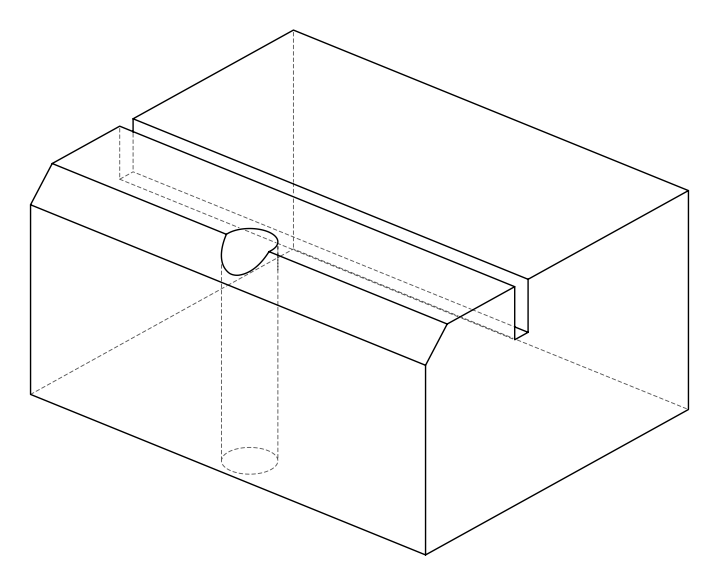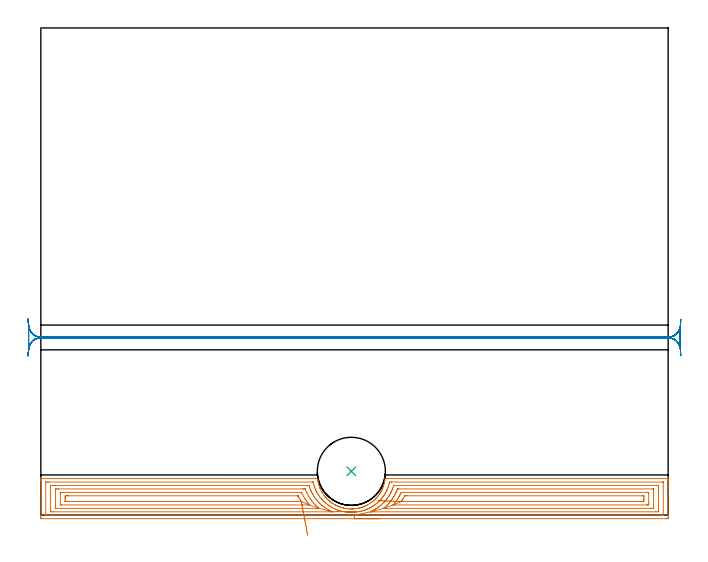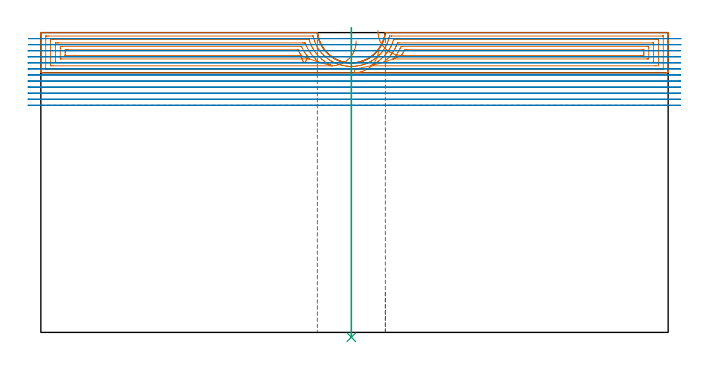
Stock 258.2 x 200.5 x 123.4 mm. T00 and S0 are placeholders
(PLAN: 3 operations, 2 tool changes, 26.5 min)
(1 AREA_MILL | FG_CHAMFER_SURFACE | UGT0205_001 | 12.36 min | 35094 mm3)
(2 MILL_RECTANGULAR_SLOT | SLOT_RECTANGULAR | NXT0201_013 | Follow Part, ap 2.5, ae 75% | 13.65 min | 78747 mm3)
(3 INDEXABLE_INSERT_DRILL_THROUGH_HOLE_FROM_SOLID | STEP1HOLE | NXT0302_027 | 0.51 min | 74610 mm3)
(TOOL UGT0205_001 | Chamfer Mill 20 x 3 x 45 deg. | D20 FL50 Z2)
(TOOL NXT0201_013 | ENDMILL 10mm | D10 FL30 Z4)
(TOOL NXT0302_027 | Index. Insert Drill 28mm [880-D2800L32-05] | D28 PA176 FL140 Z2)
(OP 1 AREA_MILL)
G17 G21 G94 G90
T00 M6
G54
G17 G0 G90 X139.1 Y-1.5 S1061 M3
G43 Z133.4 H0
Z116.9
G94 G1 X139.062 Z116.028 F250.
X138.948 Z115.164
X138.759 Z114.312
X138.497 Z113.48
X138.163 Z112.674
X137.76 Z111.9
X137.291 Z111.164
X136.76 Z110.472
X136.171 Z109.829
X135.528 Z109.24
X134.836 Z108.709
X134.1 Z108.24
X133.326 Z107.837
X132.52 Z107.503
X131.688 Z107.241
X130.836 Z107.052
X129.972 Z106.938
X129.1 Z106.9
X0.604
X0.23 Y-1.497 Z106.901
X0.01 Y-1.493 Z106.905
X0.004 Y-1.13 Z107.267
X0. Y-0.538 Z107.859
Y11.128 Z119.523
Y12.57 Z120.967
Y13.755 Z122.149
Y14.374 Z122.773
Y14.739 Z123.138
X0.002 Y14.871 Z123.263
X0.01 Y14.997 Z123.388
X0.158 Y15. Z123.4
X113.038
X113.872 Y14.993 Z123.392
X113.928 Y14.631 Z123.031
X113.941 Y14.532 Z122.932
X113.977 Y14.33 Z122.727
X114.001 Y14.193 Z122.588
X114.026 Y14.052 Z122.449
X114.028 Y14.04 Z122.437
X114.09 Y13.755 Z122.151
X114.163 Y13.412 Z121.812
X114.22 Y13.148 Z121.548
X114.228 Y13.119 Z121.519
X114.295 Y12.879 Z121.275
X114.341 Y12.712 Z121.11
X114.468 Y12.258 Z120.657
X114.614 Y11.812 Z120.21
X114.705 Y11.566 Z119.962
X114.777 Y11.368 Z119.766
X114.823 Y11.255 Z119.653
X114.833 Y11.229 Z119.628
X114.879 Y11.128 Z119.524
X114.907 Y11.066 Z119.464
X115.173 Y10.476 Z118.876
X115.631 Y9.586 Z117.986
X115.715 Y9.437 Z117.836
X115.724 Y9.421 Z117.819
X116.185 Y8.695 Z117.095
X116.396 Y8.387 Z116.787
X116.632 Y8.063 Z116.462
X116.663 Y8.022 Z116.422
X116.832 Y7.805 Z116.204
X117.164 Y7.405 Z115.803
X117.355 Y7.188 Z115.583
X117.508 Y7.012 Z115.41
X117.6 Y6.914 Z115.314
X117.67 Y6.844 Z115.243
X117.995 Y6.517 Z114.916
X118.4 Y6.129 Z114.529
X118.518 Y6.025 Z114.422
X118.698 Y5.874 Z114.27
X118.901 Y5.702 Z114.099
X119.291 Y5.388 Z113.787
X119.422 Y5.291 Z113.689
X119.633 Y5.133 Z113.532
X119.826 Y4.999 Z113.396
X119.905 Y4.943 Z113.341
X120.088 Y4.823 Z113.221
X120.183 Y4.761 Z113.159
X121.042 Y4.243 Z112.642
X121.075 Y4.225 Z112.623
X121.366 Y4.075 Z112.473
X121.519 Y3.996 Z112.395
X121.966 Y3.781 Z112.178
X122.185 Y3.685 Z112.083
X122.407 Y3.59 Z111.984
X122.528 Y3.539 Z111.937
X122.8 Y3.429 Z111.828
X122.858 Y3.405 Z111.804
X122.999 Y3.352 Z111.751
X123.373 Y3.223 Z111.623
X123.75 Y3.103 Z111.503
X124.195 Y2.978 Z111.375
X124.449 Y2.914 Z111.313
X124.641 Y2.866 Z111.264
X125.087 Y2.771 Z111.17
X125.11 Y2.767 Z111.166
X125.533 Y2.697 Z111.09
X126.204 Y2.609 Z111.003
X126.425 Y2.58 Z110.974
X126.623 Y2.566 Z110.961
X127.315 Y2.521 Z110.909
X127.484 Y2.517 Z110.906
X127.874 Y2.506 Z110.901
X128.105 Y2.509 Z110.907
X128.208 Y2.511 Z110.909
X128.239 Y2.512 Z110.911
X128.654 Y2.532 Z110.93
X129.1 Y2.572 Z110.965
X129.543 Y2.627 Z111.022
X129.992 Y2.683 Z111.078
X130.219 Y2.719 Z111.118
X130.438 Y2.756 Z111.154
X130.883 Y2.85 Z111.246
X131.321 Y2.956 Z111.355
X131.331 Y2.958 Z111.357
X131.385 Y2.973 Z111.373
X131.775 Y3.085 Z111.484
X132.223 Y3.23 Z111.628
X132.601 Y3.352 Z111.751
X132.667 Y3.377 Z111.776
X133.115 Y3.566 Z111.961
X133.222 Y3.609 Z112.007
X133.559 Y3.75 Z112.146
X134.006 Y3.958 Z112.357
X134.11 Y4.011 Z112.41
X134.45 Y4.185 Z112.582
X134.557 Y4.243 Z112.641
X135.342 Y4.716 Z113.115
X135.965 Y5.133 Z113.532
X136.179 Y5.291 Z113.688
X136.234 Y5.331 Z113.729
X136.662 Y5.671 Z114.071
X137.083 Y6.024 Z114.422
X137.125 Y6.063 Z114.46
X137.568 Y6.483 Z114.882
X138.017 Y6.93 Z115.33
X138.233 Y7.174 Z115.574
X138.399 Y7.363 Z115.762
X138.769 Y7.805 Z116.204
X138.909 Y7.985 Z116.384
X139.411 Y8.696 Z117.094
X139.569 Y8.939 Z117.338
X139.8 Y9.296 Z117.695
X139.969 Y9.586 Z117.986
X140.092 Y9.815 Z118.213
X140.208 Y10.029 Z118.428
X140.431 Y10.478 Z118.875
X140.528 Y10.69 Z119.087
X140.692 Y11.048 Z119.447
X140.818 Y11.367 Z119.767
X141.041 Y12.004 Z120.401
X141.13 Y12.258 Z120.657
X141.38 Y13.148 Z121.548
X141.478 Y13.585 Z121.983
X141.515 Y13.755 Z122.15
X141.584 Y14.062 Z122.461
X141.717 Y14.987 Z123.382
X141.724 Y14.999 Z123.395
X141.727 Y15.001 Z123.397
X142.483 Y15. Z123.4
X258.042
X258.19 Y14.997 Z123.388
X258.198 Y14.871 Z123.263
X258.2 Y14.739 Z123.138
Y14.374 Z122.773
Y13.755 Z122.149
Y11.694 Z120.091
Y11.128 Z119.523
Y10.535 Z118.931
Y-0.847 Z107.55
X258.197 Y-1.13 Z107.267
X258.19 Y-1.492 Z106.905
X257.97 Y-1.497 Z106.901
X257.596 Y-1.5 Z106.9
X129.1
Y-0.086 Z108.314
X2.388 Y-0.085 Z108.315
X2.215 Y-0.084 Z108.316
X2.045 Y-0.08 Z108.32
X2.01 Y-0.079 Z108.321
X2.006 Y-0.056 Z108.344
X2.003 Y-0.028 Z108.372
X2. Y0.126 Z108.526
X2.001 Y13.387 Z121.787
X2.005 Y13.489 Z121.889
X2.01 Y13.556 Z121.956
X2.015 Y13.579 Z121.979
X2.03 Y13.58 Z121.98
X2.388 Y13.584 Z121.984
X2.561 Y13.585 Z121.985
X3.281 Y13.586 Z121.986
X111.786 Y13.585 Z121.985
X111.966 Y13.584 Z121.984
X112.055 Y13.581 Z121.981
X112.092 Y13.579 Z121.979
X112.146 Y13.383 Z121.783
X112.263 Y12.879 Z121.279
X112.3 Y12.728 Z121.128
X112.51 Y12.004 Z120.404
X112.672 Y11.487 Z119.887
X112.809 Y11.128 Z119.528
X113.038 Y10.558 Z118.958
X113.176 Y10.252 Z118.652
X113.289 Y10.006 Z118.406
X113.621 Y9.377 Z117.777
X113.93 Y8.803 Z117.203
X114.12 Y8.501 Z116.901
X114.437 Y8.004 Z116.404
X114.705 Y7.626 Z116.026
X114.823 Y7.464 Z115.864
X115.4 Y6.75 Z115.15
X115.715 Y6.385 Z114.785
X116.2 Y5.874 Z114.274
X116.401 Y5.672 Z114.072
X116.607 Y5.473 Z113.873
X117.136 Y4.999 Z113.399
X117.5 Y4.696 Z113.096
X118.246 Y4.123 Z112.523
X118.392 Y4.019 Z112.419
X118.861 Y3.708 Z112.108
X119.284 Y3.445 Z111.845
X119.361 Y3.399 Z111.799
X119.623 Y3.248 Z111.648
X120.177 Y2.946 Z111.346
X120.807 Y2.629 Z111.029
X121.141 Y2.478 Z110.878
X121.393 Y2.372 Z110.772
X121.961 Y2.148 Z110.548
X122.323 Y2.017 Z110.417
X122.854 Y1.845 Z110.245
X123.617 Y1.623 Z110.023
X123.788 Y1.579 Z109.979
X124.141 Y1.496 Z109.896
X124.638 Y1.397 Z109.797
X124.762 Y1.374 Z109.774
X125.531 Y1.261 Z109.661
X125.809 Y1.223 Z109.623
X126.141 Y1.185 Z109.585
X126.423 Y1.162 Z109.562
X126.79 Y1.136 Z109.536
X127.315 Y1.107 Z109.507
X127.721 Y1.099 Z109.499
X128.208 Y1.102 Z109.502
X128.593 Y1.118 Z109.518
X129.1 Y1.152 Z109.552
X129.422 Y1.18 Z109.58
X129.992 Y1.249 Z109.649
X130.214 Y1.279 Z109.679
X130.885 Y1.382 Z109.782
X130.984 Y1.399 Z109.799
X131.466 Y1.496 Z109.896
X131.743 Y1.563 Z109.963
X131.777 Y1.571 Z109.971
X132.415 Y1.745 Z110.145
X132.526 Y1.777 Z110.177
X132.669 Y1.821 Z110.221
X133.163 Y1.981 Z110.381
X133.562 Y2.119 Z110.519
X133.746 Y2.191 Z110.591
X134.194 Y2.372 Z110.772
X134.408 Y2.462 Z110.862
X134.454 Y2.482 Z110.882
X134.984 Y2.728 Z111.128
X135.346 Y2.905 Z111.305
X135.576 Y3.022 Z111.422
X135.982 Y3.248 Z111.648
X136.18 Y3.363 Z111.763
X136.239 Y3.399 Z111.799
X136.69 Y3.68 Z112.08
X137.131 Y3.967 Z112.367
X137.225 Y4.031 Z112.431
X137.356 Y4.123 Z112.523
X137.735 Y4.406 Z112.806
X138.023 Y4.629 Z113.029
X138.229 Y4.797 Z113.197
X138.469 Y4.999 Z113.399
X138.705 Y5.205 Z113.605
X138.916 Y5.397 Z113.797
X139.161 Y5.634 Z114.034
X139.405 Y5.874 Z114.274
X139.602 Y6.076 Z114.476
X139.808 Y6.293 Z114.693
X140.023 Y6.539 Z114.939
X140.204 Y6.75 Z115.15
X140.426 Y7.019 Z115.419
X140.7 Y7.362 Z115.762
X140.812 Y7.516 Z115.916
X140.889 Y7.626 Z116.026
X141.172 Y8.039 Z116.439
X141.484 Y8.501 Z116.901
X141.527 Y8.566 Z116.966
X141.593 Y8.67 Z117.07
X141.851 Y9.123 Z117.523
X141.989 Y9.377 Z117.777
X142.156 Y9.7 Z118.1
X142.429 Y10.252 Z118.652
X142.447 Y10.29 Z118.69
X142.485 Y10.373 Z118.773
X142.785 Y11.128 Z119.528
X142.938 Y11.559 Z119.959
X143.088 Y12.004 Z120.404
X143.155 Y12.222 Z120.622
X143.343 Y12.879 Z121.279
X143.35 Y12.906 Z121.306
X143.377 Y13.024 Z121.424
X143.5 Y13.531 Z121.931
X143.515 Y13.579 Z121.979
X143.555 Y13.581 Z121.981
X144.27 Y13.585 Z121.985
X144.442 Y13.586 Z121.986
X255.812 Y13.585 Z121.985
X255.985 Y13.584 Z121.984
X256.155 Y13.58 Z121.98
X256.189 Y13.579 Z121.979
X256.194 Y13.556 Z121.956
X256.197 Y13.528 Z121.928
X256.199 Y13.374 Z121.774
Y0.112 Z108.512
X256.195 Y0.011 Z108.411
X256.19 Y-0.056 Z108.344
X256.185 Y-0.079 Z108.321
X256.17 Y-0.08 Z108.32
X255.812 Y-0.084 Z108.316
X255.639 Y-0.085 Z108.315
X254.919 Y-0.086 Z108.314
X129.1
X135.659 Y1.335 Z109.735
X135.748 Y1.38 Z109.78
X135.881 Y1.445 Z109.845
X135.989 Y1.496 Z109.896
X136.239 Y1.62 Z110.02
X136.745 Y1.875 Z110.275
X137.131 Y2.087 Z110.487
X137.314 Y2.193 Z110.593
X137.617 Y2.372 Z110.772
X137.867 Y2.525 Z110.925
X138.023 Y2.623 Z111.023
X138.402 Y2.876 Z111.276
X138.916 Y3.224 Z111.624
X138.93 Y3.234 Z111.634
X138.948 Y3.248 Z111.648
X139.808 Y3.926 Z112.326
X139.917 Y4.017 Z112.417
X140.039 Y4.123 Z112.523
X140.7 Y4.731 Z113.131
X140.974 Y4.999 Z113.399
X141.279 Y5.307 Z113.707
X141.593 Y5.642 Z114.042
X141.702 Y5.767 Z114.167
X141.794 Y5.874 Z114.274
X142.103 Y6.249 Z114.649
X142.485 Y6.719 Z115.119
X142.498 Y6.737 Z115.137
X142.508 Y6.75 Z115.15
X142.86 Y7.258 Z115.658
X143.112 Y7.626 Z116.026
X143.217 Y7.783 Z116.183
X143.377 Y8.03 Z116.43
X143.554 Y8.327 Z116.727
X143.653 Y8.501 Z116.901
X143.867 Y8.896 Z117.296
X144.118 Y9.377 Z117.777
X144.168 Y9.476 Z117.876
X144.27 Y9.686 Z118.086
X144.443 Y10.082 Z118.482
X144.514 Y10.252 Z118.652
X144.696 Y10.71 Z119.11
X144.845 Y11.128 Z119.528
X145.127 Y11.969 Z120.369
X145.137 Y12.004 Z120.404
X145.162 Y12.091 Z120.491
X145.193 Y12.165 Z120.565
X145.208 Y12.167 Z120.567
X145.252 Y12.169 Z120.569
X145.342 Y12.171 Z120.571
X145.523
X253.135
X253.857 Y12.17 Z120.57
X254.027 Y12.168 Z120.568
X254.188 Y12.165 Z120.565
X254.194 Y12.004 Z120.404
X254.198 Y11.835 Z120.235
X254.2 Y10.252 Z118.652
X254.199 Y2.203 Z110.603
X254.193 Y1.496 Z109.896
X254.191 Y1.336 Z109.736
X253.135 Y1.329 Z109.729
X136.239
X136.068 Y1.33 Z109.73
X135.726 Y1.334 Z109.734
X135.659 Y1.335 Z109.735
X141.027 Y2.749 Z111.149
X141.032 Y2.759 Z111.159
X141.067 Y2.792 Z111.192
X141.119 Y2.837 Z111.237
X141.605 Y3.236 Z111.636
X142.485 Y4.055 Z112.455
X142.553 Y4.123 Z112.523
X142.956 Y4.537 Z112.937
X143.377 Y4.99 Z113.39
X143.382 Y4.995 Z113.395
X143.782 Y5.478 Z113.878
X144.107 Y5.874 Z114.274
X144.178 Y5.964 Z114.364
X144.27 Y6.083 Z114.483
X144.547 Y6.478 Z114.878
X144.736 Y6.75 Z115.15
X144.906 Y7.001 Z115.401
X145.162 Y7.388 Z115.788
X145.254 Y7.536 Z115.936
X145.307 Y7.626 Z116.026
X145.574 Y8.097 Z116.497
X145.796 Y8.501 Z116.901
X145.884 Y8.668 Z117.068
X146.054 Y9.004 Z117.404
X146.174 Y9.259 Z117.659
X146.226 Y9.377 Z117.777
X146.439 Y9.875 Z118.275
X146.593 Y10.252 Z118.652
X146.692 Y10.502 Z118.902
X146.748 Y10.646 Z119.046
X146.776 Y10.713 Z119.113
X146.794 Y10.75 Z119.15
X146.819 Y10.752 Z119.152
X146.947 Y10.755 Z119.155
X147.325 Y10.757 Z119.157
X251.728
X252.071 Y10.755 Z119.155
X252.132 Y10.754 Z119.154
X252.189 Y10.751 Z119.151
X252.2 Y10.252 Z118.652
Y3.248 Z111.648
X252.196 Y2.83 Z111.23
X252.194 Y2.779 Z111.179
X252.191 Y2.757 Z111.157
X252.17 Y2.75 Z111.15
X252.036 Y2.746 Z111.146
X251.863 Y2.744 Z111.144
X251.35 Y2.743 Z111.143
X250.972
X141.214
X141.114 Y2.745 Z111.145
X141.027 Y2.749 Z111.149
X145.026 Y4.164 Z112.564
X145.025 Y4.176 Z112.576
X145.028 Y4.183 Z112.583
X145.059 Y4.224 Z112.624
X145.099 Y4.271 Z112.671
X145.162 Y4.344 Z112.744
X145.462 Y4.705 Z113.105
X145.703 Y4.999 Z113.399
X145.857 Y5.192 Z113.592
X146.054 Y5.447 Z113.847
X146.233 Y5.699 Z114.099
X146.355 Y5.874 Z114.274
X146.949 Y6.748 Z115.148
X147.276 Y7.302 Z115.702
X147.462 Y7.626 Z116.026
X147.594 Y7.866 Z116.266
X147.839 Y8.33 Z116.73
X147.896 Y8.445 Z116.845
X147.923 Y8.501 Z116.901
X148.178 Y9.044 Z117.444
X148.312 Y9.331 Z117.731
X148.731 Y9.342 Z117.742
X148.766 Y9.343 Z117.743
X249.6
X250. Y9.339 Z117.739
X250.19 Y9.336 Z117.736
X250.192 Y9.225 Z117.625
X250.199 Y8.755 Z117.155
Y4.999 Z113.399
X250.196 Y4.38 Z112.78
X250.19 Y4.175 Z112.575
X249.994 Y4.164 Z112.564
X249.565 Y4.157 Z112.557
X249.531
X145.162 Y4.158 Z112.558
X145.126
X145.026 Y4.164 Z112.564
X148.395 Y5.577 Z113.977
X148.42 Y5.627 Z114.027
X148.477 Y5.721 Z114.121
X148.533 Y5.809 Z114.209
X148.731 Y6.109 Z114.509
X148.976 Y6.51 Z114.91
X149.118 Y6.75 Z115.15
X149.299 Y7.069 Z115.469
X149.605 Y7.626 Z116.026
X149.624 Y7.661 Z116.061
X149.776 Y7.922 Z116.322
X149.915 Y7.924 Z116.324
X150.208 Y7.928 Z116.328
X150.516
X151.099 Y7.929 Z116.329
X247.78 Y7.928 Z116.328
X248.089 Y7.925 Z116.325
X248.176 Y7.922 Z116.322
X248.191 Y7.92 Z116.32
X248.194 Y7.906 Z116.306
X248.197 Y7.872 Z116.272
X248.199 Y7.763 Z116.163
X248.2 Y7.626 Z116.026
Y6.75 Z115.15
X248.199 Y6.339 Z114.739
X248.194 Y5.874 Z114.274
X248.19 Y5.669 Z114.069
X248.183 Y5.578 Z113.978
X248.085 Y5.575 Z113.975
X247.78 Y5.573 Z113.973
X247.197 Y5.571 Z113.971
X246.888
X149.04 Y5.572 Z113.972
X148.731 Y5.573 Z113.973
X148.423 Y5.576 Z113.976
X148.395 Y5.577 Z113.977
X147.526 Y5.608 Z114.046
X146.666 Y5.639 Z114.191
X145.822 Y5.669 Z114.41
X145.001 Y5.698 Z114.702
X144.207 Y5.727 Z115.064
X143.449 Y5.754 Z115.494
X142.731 Y5.779 Z115.989
X142.058 Y5.803 Z116.544
X141.437 Y5.825 Z117.156
X140.871 Y5.845 Z117.82
X140.365 Y5.863 Z118.53
X139.923 Y5.879 Z119.282
X139.549 Y5.892 Z120.07
X139.244 Y5.903 Z120.887
X139.011 Y5.912 Z121.728
X138.853 Y5.917 Z122.586
X138.77 Y5.92 Z123.454
X138.763 Z124.327
G0 X129.769 Y1.494 Z119.896
G1 X129.745 Z119.024
X129.645 Y1.492 Z118.157
X129.47 Y1.49 Z117.302
X129.221 Y1.486 Z116.466
X128.901 Y1.48 Z115.655
X128.51 Y1.474 Z114.875
X128.053 Y1.467 Z114.132
X127.534 Y1.458 Z113.431
X126.955 Y1.449 Z112.778
X126.321 Y1.439 Z112.179
X125.638 Y1.428 Z111.637
X124.91 Y1.416 Z111.156
X124.143 Y1.404 Z110.741
X123.342 Y1.391 Z110.394
X122.515 Y1.378 Z110.118
X121.666 Y1.364 Z109.916
X120.803 Y1.35 Z109.788
X119.933 Y1.336 Z109.736
X119.626 Y1.331 Z109.731
X119.455 Y1.329 Z109.729
X5.065
X4.343 Y1.33 Z109.73
X4.173 Y1.332 Z109.732
X4.012 Y1.335 Z109.735
X4.006 Y1.496 Z109.896
X4.002 Y1.665 Z110.065
X4. Y2.372 Z110.772
Y2.542 Z110.942
Y11.297 Z119.697
X4.007 Y12.004 Z120.404
X4.009 Y12.164 Z120.564
X5.065 Y12.171 Z120.571
X109.469
X110.194 Y12.168 Z120.568
X110.361 Y12.164 Z120.564
X110.408 Y12.16 Z120.56
X110.435 Y12.08 Z120.48
X110.46 Y12.004 Z120.404
X110.502 Y11.865 Z120.265
X110.743 Y11.128 Z119.528
X110.962 Y10.538 Z118.938
X111.084 Y10.252 Z118.652
X111.253 Y9.863 Z118.263
X111.492 Y9.377 Z117.777
X111.72 Y8.919 Z117.319
X111.952 Y8.501 Z116.901
X112.146 Y8.161 Z116.561
X112.493 Y7.626 Z116.026
X113.038 Y6.822 Z115.222
X113.093 Y6.75 Z115.15
X113.281 Y6.512 Z114.912
X113.809 Y5.874 Z114.274
X113.93 Y5.733 Z114.133
X114.627 Y4.999 Z113.399
X114.823 Y4.804 Z113.204
X115.565 Y4.123 Z112.523
X115.715 Y3.994 Z112.394
X116.438 Y3.413 Z111.813
X116.607 Y3.285 Z111.685
X116.658 Y3.248 Z111.648
X117.5 Y2.672 Z111.072
X117.989 Y2.372 Z110.772
X118.392 Y2.134 Z110.534
X118.954 Y1.82 Z110.22
X119.284 Y1.655 Z110.055
X119.605 Y1.496 Z109.896
X119.933 Y1.336 Z109.736
X114.587 Y2.745 Z111.145
X114.563 Y2.744 Z111.144
X114.518 Y2.743 Z111.143
X6.472
X6.129 Y2.745 Z111.145
X6.068 Y2.746 Z111.146
X6.011 Y2.749 Z111.149
X6. Y3.248 Z111.648
Y10.252 Z118.652
X6.004 Y10.669 Z119.069
X6.006 Y10.721 Z119.121
X6.009 Y10.743 Z119.143
X6.029 Y10.75 Z119.15
X6.164 Y10.754 Z119.154
X6.337 Y10.756 Z119.156
X6.85 Y10.757 Z119.157
X7.228
X107.684
X108.063 Y10.756 Z119.156
X108.576 Y10.753 Z119.153
X108.746 Y10.75 Z119.15
X108.798 Y10.742 Z119.142
X108.829 Y10.673 Z119.073
X108.88 Y10.552 Z118.952
X109.297 Y9.545 Z117.945
X109.375 Y9.377 Z117.777
X109.469 Y9.177 Z117.577
X109.815 Y8.501 Z116.901
X110.198 Y7.785 Z116.185
X110.293 Y7.626 Z116.026
X110.361 Y7.513 Z115.913
X110.871 Y6.75 Z115.15
X111.253 Y6.194 Z114.594
X111.504 Y5.874 Z114.274
X112.146 Y5.082 Z113.482
X112.221 Y4.999 Z113.399
X113.038 Y4.127 Z112.527
X113.042 Y4.123 Z112.523
X113.955 Y3.272 Z111.672
X114.587 Y2.745 Z111.145
X110.586 Y4.164 Z112.564
X110.582 Y4.163 Z112.563
X110.54 Y4.16 Z112.56
X110.361 Y4.157 Z112.557
X110.326
X8.6
X8.2 Y4.161 Z112.561
X8.01 Y4.164 Z112.564
X8.007 Y4.275 Z112.675
X8.001 Y4.745 Z113.145
Y8.501 Z116.901
X8.004 Y9.12 Z117.52
X8.01 Y9.325 Z117.725
X8.206 Y9.336 Z117.736
X8.635 Y9.343 Z117.743
X8.669
X106.826
X107.238 Y9.337 Z117.737
X107.283 Y9.336 Z117.736
X107.32 Y9.265 Z117.665
X107.367 Y9.17 Z117.57
X107.408 Y9.083 Z117.483
X107.683 Y8.502 Z116.902
X108.15 Y7.626 Z116.026
X108.576 Y6.874 Z115.274
X108.656 Y6.75 Z115.15
X108.798 Y6.532 Z114.932
X109.246 Y5.874 Z114.274
X109.469 Y5.556 Z113.956
X109.909 Y4.999 Z113.399
X110.361 Y4.438 Z112.838
X110.503 Y4.27 Z112.67
X110.538 Y4.227 Z112.627
X110.574 Y4.181 Z112.581
X110.586 Y4.164 Z112.564
X107.21 Y5.577 Z113.977
X107.202 Y5.576 Z113.976
X107.099 Y5.573 Z113.973
X106.792 Y5.572 Z113.972
X106.208 Y5.571 Z113.971
X10.419 Y5.572 Z113.972
X10.111 Y5.575 Z113.975
X10.024 Y5.578 Z113.978
X10.009 Y5.58 Z113.98
X10.006 Y5.593 Z113.993
X10.003 Y5.627 Z114.027
X10.001 Y5.737 Z114.137
X10. Y5.874 Z114.274
Y6.75 Z115.15
X10.001 Y7.161 Z115.561
X10.006 Y7.626 Z116.026
X10.01 Y7.831 Z116.231
X10.017 Y7.922 Z116.322
X10.115 Y7.925 Z116.325
X10.419 Y7.927 Z116.327
X11.003 Y7.929 Z116.329
X11.312
X105.591 Y7.928 Z116.328
X105.745 Y7.927 Z116.327
X105.821 Y7.924 Z116.324
X105.835 Y7.923 Z116.323
X105.855 Y7.899 Z116.299
X105.899 Y7.832 Z116.232
X106.008 Y7.626 Z116.026
X106.124 Y7.405 Z115.805
X106.49 Y6.75 Z115.15
X106.599 Y6.561 Z114.961
X106.792 Y6.236 Z114.636
X107.027 Y5.874 Z114.274
X107.139 Y5.703 Z114.103
X107.185 Y5.629 Z114.029
X107.209 Y5.585 Z113.985
X107.21 Y5.577 Z113.977
X107.33 Y4.94 Z113.393
X107.459 Y4.255 Z112.868
X107.595 Y3.528 Z112.406
X107.739 Y2.764 Z112.01
X107.888 Y1.969 Z111.683
X108.042 Y1.149 Z111.428
X108.199 Y0.311 Z111.246
X108.359 Y-0.54 Z111.14
X108.52 Y-1.397 Z111.109
X108.681 Y-2.254 Z111.155
X108.84 Y-3.103 Z111.276
X108.997 Y-3.938 Z111.473
X109.15 Y-4.754 Z111.742
X109.298 Y-5.543 Z112.083
X109.441 Y-6.3 Z112.492
X109.576 Y-7.019 Z112.967
X109.703 Y-7.695 Z113.505
X109.82 Y-8.322 Z114.099
G0 Z133.4
M5
M2
(OP 2 MILL_RECTANGULAR_SLOT)
G17 G21 G94 G90
T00 M6
G54
G17 G0 G90 X263.498 Y80.635 S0 M3
G43 Z133.4 H0
Z120.908
G94 G1 X263.17 Y77.653 F250.
G2 X258.2 Y73.2 R5. F500.
G1 X0.
G2 X-4.97 Y77.653 R5.
G1 X-5.
Y68.547
X-4.97
G2 X0. Y73. R5.
G1 X258.2
G2 X263.17 Y68.547 R5.
G1 X263.498 Y65.565 F250.
G0 Y80.635 Z118.417
G1 X263.17 Y77.653
G2 X258.2 Y73.2 R5. F500.
G1 X0.
G2 X-4.97 Y77.653 R5.
G1 X-5.
Y68.547
X-4.97
G2 X0. Y73. R5.
G1 X258.2
G2 X263.17 Y68.547 R5.
G1 X263.498 Y65.565 F250.
G0 Z133.4
X-5.298
Z115.925
G1 X-4.97 Y68.547
G2 X0. Y73. R5. F500.
G1 X258.2
G2 X263.17 Y68.547 R5.
G1 X263.2
Y77.653
X263.17
G2 X258.2 Y73.2 R5.
G1 X0.
G2 X-4.97 Y77.653 R5.
G1 X-5.298 Y80.635 F250.
G0 Y65.565 Z113.433
G1 X-4.97 Y68.547
G2 X0. Y73. R5. F500.
G1 X258.2
G2 X263.17 Y68.547 R5.
G1 X263.2
Y77.653
X263.17
G2 X258.2 Y73.2 R5.
G1 X0.
G2 X-4.97 Y77.653 R5.
G1 X-5.298 Y80.635 F250.
G0 Y65.565 Z110.942
G1 X-4.97 Y68.547
G2 X0. Y73. R5. F500.
G1 X258.2
G2 X263.17 Y68.547 R5.
G1 X263.2
Y77.653
X263.17
G2 X258.2 Y73.2 R5.
G1 X0.
G2 X-4.97 Y77.653 R5.
G1 X-5.298 Y80.635 F250.
G0 Y65.565 Z108.45
G1 X-4.97 Y68.547
G2 X0. Y73. R5. F500.
G1 X258.2
G2 X263.17 Y68.547 R5.
G1 X263.2
Y77.653
X263.17
G2 X258.2 Y73.2 R5.
G1 X0.
G2 X-4.97 Y77.653 R5.
G1 X-5.298 Y80.635 F250.
G0 Y65.565 Z105.958
G1 X-4.97 Y68.547
G2 X0. Y73. R5. F500.
G1 X258.2
G2 X263.17 Y68.547 R5.
G1 X263.2
Y77.653
X263.17
G2 X258.2 Y73.2 R5.
G1 X0.
G2 X-4.97 Y77.653 R5.
G1 X-5.298 Y80.635 F250.
G0 Y65.565 Z103.467
G1 X-4.97 Y68.547
G2 X0. Y73. R5. F500.
G1 X258.2
G2 X263.17 Y68.547 R5.
G1 X263.2
Y77.653
X263.17
G2 X258.2 Y73.2 R5.
G1 X0.
G2 X-4.97 Y77.653 R5.
G1 X-5.298 Y80.635 F250.
G0 Y65.565 Z100.975
G1 X-4.97 Y68.547
G2 X0. Y73. R5. F500.
G1 X258.2
G2 X263.17 Y68.547 R5.
G1 X263.2
Y77.653
X263.17
G2 X258.2 Y73.2 R5.
G1 X0.
G2 X-4.97 Y77.653 R5.
G1 X-5.298 Y80.635 F250.
G0 Y65.565 Z98.483
G1 X-4.97 Y68.547
G2 X0. Y73. R5. F500.
G1 X258.2
G2 X263.17 Y68.547 R5.
G1 X263.2
Y77.653
X263.17
G2 X258.2 Y73.2 R5.
G1 X0.
G2 X-4.97 Y77.653 R5.
G1 X-5.298 Y80.635 F250.
G0 Y65.565 Z95.992
G1 X-4.97 Y68.547
G2 X0. Y73. R5. F500.
G1 X258.2
G2 X263.17 Y68.547 R5.
G1 X263.2
Y77.653
X263.17
G2 X258.2 Y73.2 R5.
G1 X0.
G2 X-4.97 Y77.653 R5.
G1 X-5.298 Y80.635 F250.
G0 Y65.565 Z93.5
G1 X-4.97 Y68.547
G2 X0. Y73. R5. F500.
G1 X258.2
G2 X263.17 Y68.547 R5.
G1 X263.2
Y77.653
X263.17
G2 X258.2 Y73.2 R5.
G1 X0.
G2 X-4.97 Y77.653 R5.
G1 X-5.298 Y80.635 F250.
G0 Z133.4
M5
M2
(OP 3 INDEXABLE_INSERT_DRILL_THROUGH_HOLE_FROM_SOLID)
G17 G21 G94 G90
T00 M6
G54
G17 G0 G90 X127.8 Y18. S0 M3
G43 Z133.4 H1
G94 G81 G98 Z-1.989 F250. R125.4
G80
M5
M2
